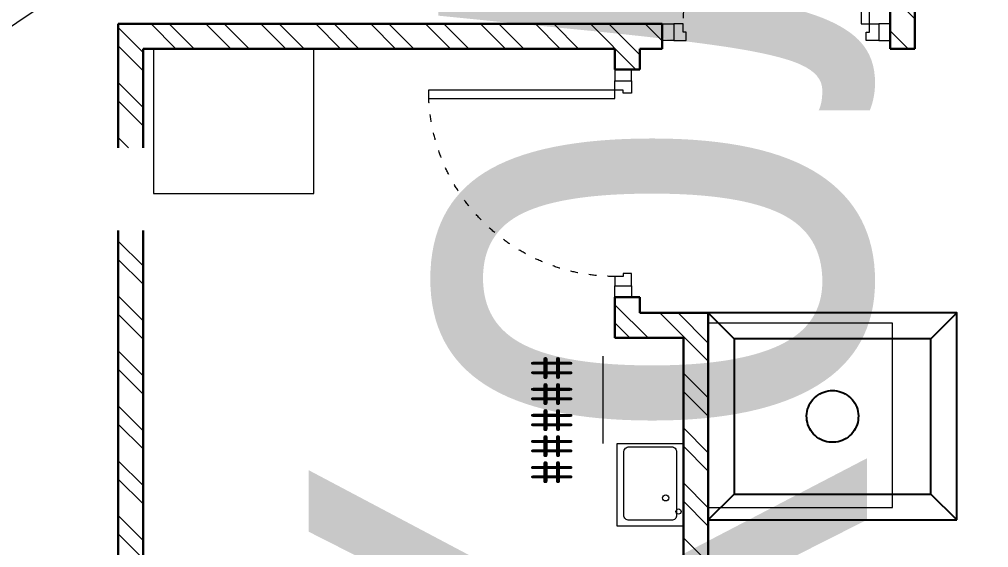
# Model space of a CAD drawing. Header units: millimetres. Extents: x -136099598 to 8891354, y 0 to 779331.
# Drawn here: x -136085096 to -136080416, y 205257 to 207808 of the extents above; entities that cross this region are included whole.
import ezdxf
from ezdxf import colors
from ezdxf.entities.mleader import LeaderData, LeaderLine
from ezdxf.enums import TextEntityAlignment as Align
from ezdxf.math import Vec2, Vec3

# ---------------------------------------------------------------- set-up
doc = ezdxf.new("R2018")
doc.units = ezdxf.units.MM
doc.header["$MEASUREMENT"] = 0
doc.linetypes.add('ACAD_ISO03W100', pattern=[30, 12, -18])
doc.layers.get('0').update_dxf_attribs({"color": 250, "lineweight": 9})
doc.layers.add('АР_Выноски_пожарная зона', color=7, linetype='Continuous', lineweight=5, true_color=0xdb0000)
for name, color, linetype, lineweight in [('АР_Двери', 5, 'Continuous', 18), ('АР_Маркер экспликации', 239, 'Continuous', 13), ('АР_Номер помещения', 1, 'Continuous', 25), ('АР_Отметки', 250, 'Continuous', 15), ('АР_Перегородки кирпич', 244, 'Continuous', 30), ('АР_Перегородки_кирпич_Штрих', 244, 'Continuous', 5), ('АР_Помещения_площадь', 19, 'Continuous', 9), ('Оборудование пищеблок', 250, 'Continuous', 5)]:
    doc.layers.add(name, color=color, linetype=linetype, lineweight=lineweight)
doc.layers.add('АР_Названия помещений', color=124, linetype='Continuous', lineweight=5, plot=False)
doc.layers.add('ТХ_ВК_оборуд.пищеблок', color=250, linetype='Continuous')
doc.layers.add('ТХ_оборуд.пищеблок', color=250, linetype='Continuous')
doc.styles.add('ISOCPEUR', font='isocpeur.ttf', dxfattribs={"width": 0.7})
doc.styles.get("Standard").update_dxf_attribs({"font": 'isocpeur.ttf'})
doc.styles.add('ГОСТ 2.304', font='isocpeur.ttf', dxfattribs={"width": 0.7})
pattern_1 = [(45, (-939456.72, 101324.74), (-132.58252, 132.58252), []), (45, (-939368.33, 101324.74), (-132.58252, 132.58252), [])]

# ---------------------------------------------------------------- blocks, each defined once
blk = doc.blocks.new('*U7')
for points in [[(-55, -80), (-55, 0), (-115, 0), (-115, -40), (-100, -40), (-100, -80), (-55, -80)], [(0, 0), (0, -80), (-55, -80), (-55, 0), (0, 0)], [(-1100, 0), (-1100, -80), (-1045, -80), (-1045, 0), (-1100, 0)], [(-1045, -80), (-1045, 0), (-985, 0), (-985, -40), (-1000, -40), (-1000, -80), (-1045, -80)]]:
    blk.add_lwpolyline(points)
blk.add_lwpolyline([(-100, -80), (-100, -980), (-140, -980), (-140, -80)], close=True)
at = {"linetype": 'ACAD_ISO03W100', "ltscale": 3}
blk.add_arc((-100, -80), 900, 180, 270, dxfattribs=at)
blk = doc.blocks.new('*U14')
for points in [[(0, 0), (0, -80), (55, -80), (55, 0), (0, 0)], [(55, -80), (55, 0), (115, 0), (115, -40), (100, -40), (100, -80), (55, -80)], [(1045, -80), (1045, 0), (985, 0), (985, -40), (1000, -40), (1000, -80), (1045, -80)], [(1100, 0), (1100, -80), (1045, -80), (1045, 0), (1100, 0)]]:
    blk.add_lwpolyline(points)
blk.add_lwpolyline([(100, -80), (100, -980), (140, -980), (140, -80)], close=True)
at = {"linetype": 'ACAD_ISO03W100', "ltscale": 3}
blk.add_arc((100, -80), 900, 270, 0, dxfattribs=at)
blk = doc.blocks.new('_DotSmall')
at = {"color": 0, "linetype": 'ByBlock', "const_width": 0.5}
blk.add_lwpolyline([(-0.0625, 0, 1), (0.0625, 0, 1)], format="xyb", close=True, dxfattribs=at)
blk = doc.blocks.new('*U176')
blk.add_lwpolyline([(125, 1075), (875, 1075), (875, 125), (125, 125)], close=True)
blk.add_lwpolyline([(625, 600), (624.5, 610.7), (623.2, 621.4), (620.9, 631.9), (617.7, 642.2), (613.6, 652.1), (608.7, 661.7), (603, 670.8), (596.5, 679.4), (589.3, 687.4), (581.5, 694.8), (573, 701.4), (564, 707.3), (554.6, 712.5), (544.7, 716.7), (534.5, 720.1), (524.1, 722.7), (513.4, 724.3), (502.7, 725), (491.9, 724.7), (481.2, 723.6), (470.7, 721.5), (460.4, 718.5), (450.3, 714.7), (440.6, 710), (431.4, 704.5), (422.7, 698.2), (414.5, 691.2), (407, 683.5), (400.2, 675.2), (394.1, 666.3), (388.7, 657), (384.3, 647.2), (380.6, 637.1), (377.9, 626.7), (376, 616.1), (375.1, 605.4), (375.1, 594.6), (376, 583.9), (377.9, 573.3), (380.6, 562.9), (384.3, 552.8), (388.7, 543), (394.1, 533.7), (400.2, 524.8), (407, 516.5), (414.5, 508.8), (422.7, 501.8), (431.4, 495.5), (440.6, 490), (450.3, 485.3), (460.4, 481.5), (470.7, 478.5), (481.2, 476.4), (491.9, 475.3), (502.7, 475), (513.4, 475.7), (524.1, 477.3), (534.5, 479.9), (544.7, 483.3), (554.6, 487.5), (564, 492.7), (573, 498.6), (581.5, 505.2), (589.3, 512.6), (596.5, 520.6), (603, 529.2), (608.7, 538.3), (613.6, 547.9), (617.7, 557.8), (620.9, 568.1), (623.2, 578.6), (624.5, 589.3), (625, 600)])
at = {"layer": 'Оборудование пищеблок', "color": 0, "linetype": 'ByBlock', "lineweight": -2}
for points in [[(0, 1200), (125, 1075)], [(875, 1075), (1000, 1200)], [(0, 0), (125, 125)], [(875, 125), (1000, 0)]]:
    blk.add_lwpolyline(points, dxfattribs=at)
blk.add_lwpolyline([(0, 1200), (1000, 1200), (1000, 0), (0, 0)], close=True, dxfattribs=at)
blk = doc.blocks.new('*U53')
at = {"layer": 'АР_Помещения_площадь', "color": 7}
blk.add_line((4208.1, -2499.3), (3785.8, -2499.3), dxfattribs=at)
at = {"color": 7, "style": 'ISOCPEUR', "width": 0.7, "flags": 1}
blk.add_attdef('КАТЕГОРИЯ', (-499.2, -2092.2), '', height=250, dxfattribs=at)
at = {"layer": 'АР_Номер помещения', "color": 7, "style": 'ISOCPEUR', "width": 0.7}
blk.add_attdef('НОМЕР_ПОМЕЩЕНИЯ', text='', height=300, dxfattribs=at).set_placement((1759.4, -1666.4), align=Align.MIDDLE_CENTER)
at = {"layer": 'АР_Помещения_площадь', "color": 7, "lineweight": 30, "width": 0.7, "flags": 104}
blk.add_attdef('ИМЯ_ПОМЕЩЕНИЯ', text='', height=100, dxfattribs=at).set_placement((157.6, 1217.1), align=Align.MIDDLE_CENTER)
at = {"layer": 'АР_Помещения_площадь', "color": 7, "style": 'ISOCPEUR', "width": 0.7}
blk.add_attdef('ПЛОЩАДЬ_ПОМЕЩЕНИЯ', text='', height=200, dxfattribs=at).set_placement((4213, -2252.8), align=Align.MIDDLE_RIGHT)
blk = doc.blocks.new('A$C13decc58')
at = {"layer": 'АР_Перегородки_кирпич_Штрих', "ltscale": 100}
h = blk.add_hatch(dxfattribs=at)
h.set_pattern_fill('ANSI32', color=256, scale=500)
h.set_pattern_definition([(45, (-939426.72, 101324.76), (-132.58252, 132.58252), []), (45, (-939338.33, 101324.76), (-132.58252, 132.58252), [])])
h.paths.add_polyline_path([(11580.4, 55128.3), (11580.4, 55008.3), (11580.4, 55008.3), (11580.4, 55128.3), (11580.4, 55008.3), (11580.4, 55128.3), (10279.2, 55128.3), (10160.4, 55128.3), (9720.4, 55128.3), (9720.4, 55008.3), (11580.4, 55008.3), (11580.4, 55128.3), (11580.4, 55128.3), (11580.4, 55008.3), (11580.4, 55008.3), (11580.4, 55128.3), (11580.4, 55128.3), (11580.4, 55008.3)])
h = blk.add_hatch(dxfattribs=at)
h.set_pattern_fill('ANSI32', color=256, scale=500)
h.set_pattern_definition(pattern_1)
h.paths.add_polyline_path([(12578.9, 55128.3), (11980.4, 55128.3), (11980.4, 55008.3), (11980.4, 55008.3), (11980.4, 55128.3), (11980.4, 55008.3), (11980.4, 55128.3), (11980.4, 55128.3), (11980.4, 55008.3), (12458.9, 55008.3), (12458.9, 52729.9), (12358.9, 52729.9), (12358.9, 52609.9), (12458.9, 52609.9), (12458.9, 52501.4), (12578.9, 52501.4)])
h = blk.add_hatch(dxfattribs=at)
h.set_pattern_fill('ANSI32', color=256, scale=500)
h.set_pattern_definition(pattern_1)
h.paths.add_polyline_path([(11183.1, 52609.9), (11258.9, 52609.9), (11258.9, 52729.9), (11063.1, 52729.9), (11063.1, 52399.6), (6030.4, 52399.5), (6030.4, 52279.5), (11183.1, 52279.6)])
h = blk.add_hatch(dxfattribs=at)
h.set_pattern_fill('ANSI32', color=256, scale=500)
h.set_pattern_definition(pattern_1)
h.paths.add_polyline_path([(17112, 51281.4), (17774.2, 51281.4), (17774.2, 51401.4), (12458.9, 51401.4), (12458.9, 51281.4), (13637.5, 51281.4), (13637.5, 50508.3), (13757.5, 50508.3), (13757.5, 51281.4), (16992, 51281.4), (16992, 47869.2), (13757.5, 47870.7), (13757.5, 47892.8), (13637.5, 47892.8), (13637.5, 47442.3), (13757.5, 47442.3), (13757.5, 47750.7), (17112, 47749.1)])
at = {"layer": 'АР_Перегородки кирпич', "linetype": 'Continuous', "ltscale": 100}
for p, q in [((6030.4, 52399.5), (11063.1, 52399.6)), ((6030.4, 52279.5), (11183.1, 52279.6))]:
    blk.add_line(p, q, dxfattribs=at)
for points in [[(9720.4, 55128.3), (10160.4, 55128.3)], [(10096.8, 55128.3), (11580.4, 55128.3)], [(11980.4, 55128.3), (12578.9, 55128.3)], [(12578.9, 55128.3), (12578.9, 52501.4)], [(11580.4, 55008.3), (9720.4, 55008.3)], [(12458.9, 55008.3), (11980.4, 55008.3)], [(12458.9, 52729.9), (12458.9, 55008.3)], [(11063.1, 52399.6), (11063.1, 52729.9)], [(11063.1, 52729.9), (11258.9, 52729.9)], [(11258.9, 52729.9), (11258.9, 52609.9)], [(12358.9, 52609.9), (12358.9, 52729.9)], [(12358.9, 52729.9), (12458.9, 52729.9)], [(11183.1, 52609.9), (11183.1, 52279.6)], [(11258.9, 52609.9), (11183.1, 52609.9)], [(12458.9, 52609.9), (12358.9, 52609.9)], [(12458.9, 52501.4), (12458.9, 52609.9)], [(12578.9, 52501.4), (12458.9, 52501.4)], [(12458.9, 51281.4), (12458.9, 51401.4)], [(12458.9, 51401.4), (17774.2, 51401.4)], [(13637.5, 51281.4), (12458.9, 51281.4)]]:
    blk.add_lwpolyline(points, dxfattribs=at)
at = {"layer": 'ТХ_ВК_оборуд.пищеблок', "lineweight": 0}
blk.add_lwpolyline([(10552.3, 52399.6), (10152.3, 52399.6), (10152.3, 52719.6), (10552.3, 52719.6)], close=True, dxfattribs=at)
blk.add_lwpolyline([(10552.3, 52399.6), (10152.3, 52399.6), (10152.3, 52719.6), (10552.3, 52719.6)], close=True, dxfattribs=at)
blk.add_lwpolyline([(10511.3, 52432.1), (10206.3, 52432.1, -0.414214), (10181.3, 52457.1), (10181.3, 52662.1, -0.414214), (10206.3, 52687.1), (10511.3, 52687.1, -0.414214), (10536.3, 52662.1), (10536.3, 52457.1, -0.414214)], format="xyb", close=True, dxfattribs=at)
blk.add_lwpolyline([(10511.3, 52432.1), (10206.3, 52432.1, -0.414214), (10181.3, 52457.1), (10181.3, 52662.1, -0.414214), (10206.3, 52687.1), (10511.3, 52687.1, -0.414214), (10536.3, 52662.1), (10536.3, 52457.1, -0.414214)], format="xyb", close=True, dxfattribs=at)
for centre, radius in [((10289.6, 52484.9), 14.9), ((10289.6, 52484.9), 14.9), ((10223.7, 52423.1), 12.5), ((10223.7, 52423.1), 12.5)]:
    blk.add_circle(centre, radius, dxfattribs=at)
at = {"layer": 'ТХ_оборуд.пищеблок', "lineweight": 0}
for points in [[(11758.9, 54958.3), (11758.9, 54183.3), (12458.9, 54183.3), (12458.9, 54958.3)], [(10243.8, 51390.2), (11133.2, 51390.2), (11133.2, 52279.6), (10243.8, 52279.6)]]:
    blk.add_lwpolyline(points, close=True, dxfattribs=at)
at = {"layer": 'АР_Двери', "xscale": -1, "rotation": 180}
blk.add_blockref('*U7', (12358.9, 52649.9), dxfattribs=at)
at = {"layer": 'АР_Двери', "rotation": 90.00000000000001}
blk.add_blockref('*U14', (12498.9, 51401.4), dxfattribs=at)
at = {"layer": 'АР_Маркер экспликации', "color": 7}
ref = blk.add_blockref('*U53', (6766.7, 55287.4), dxfattribs=at)
lines = blk.add_mtext('\\W0.8000;Холодный цех', dxfattribs={"layer": 'АР_Названия помещений', "insert": (8617.8, 54209.1), "char_height": 2696.651, "width": 926.94, "attachment_point": 1})
ref.add_attrib('ИМЯ_ПОМЕЩЕНИЯ', '', (8617.8, 54209.1), dxfattribs={"flags": 104}).embed_mtext(lines)
ref.add_attrib('ПЛОЩАДЬ_ПОМЕЩЕНИЯ', '#####', dxfattribs={"layer": 'АР_Помещения_площадь', "color": 7, "height": 200, "style": 'ISOCPEUR', "width": 0.7}).set_placement((10979.7, 53034.6), align=Align.MIDDLE_RIGHT)
at = {"layer": 'ТХ_оборуд.пищеблок', "xscale": -1, "rotation": 180}
blk.add_blockref('*U176', (10183.1, 52279.6), dxfattribs=at)
at = {"layer": 'АР_Выноски_пожарная зона'}
ml = blk.add_multileader_mtext('Standard', dxfattribs=at)
ml.set_content('Над раздаточной зоной подвесной экран: зашить гипсовыми огнестойкими листами типа Кнауф Файерборд\\Pгруппы горючести НГ в 2 слоя с обеих сторон (или аналог) по метал. каркасу до перекрытия отметка низа зашивки на высоте 2 м от ур. ч. п.', color=256, style='ГОСТ 2.304')
ml.set_leader_properties()
ml.build(insert=Vec2(0, 0))
ml.multileader.update_dxf_attribs({"text_left_attachment_type": 6, "text_right_attachment_type": 6, "dogleg_length": 100, "arrow_head_size": 250})
ctx = ml.context
ctx.base_point, ctx.char_height, ctx.arrow_head_size, ctx.landing_gap_size, ctx.plane_origin = Vec3(1260.1, 60747.8), 300, 250, 25, Vec3(3568, 60315.9)
ctx.left_attachment, ctx.right_attachment = 6, 6
notes = []
notes.append((ctx, [(1, (1, 1, 0), (9117.1, 60747.8), (-1, 0), 100, [(0, [(13782.3, 53844.5)], 256, [])])]))
ctx.mtext.insert, ctx.mtext.width, ctx.mtext.flow_direction = Vec3(1285.1, 61137.8), 7919.954, 5
at = {"layer": 'АР_Отметки'}
ml = blk.add_multileader_mtext('Standard', dxfattribs=at)
ml.set_content('-0,010', color=256, style='ISOCPEUR')
ml.set_leader_properties(color=256, linetype='Continuous', lineweight=-1)
ml.set_arrow_properties(name='DOTSMALL')
ml.build(insert=Vec2(0, 0))
ml.multileader.update_dxf_attribs({"has_text_frame": 1, "text_left_attachment_type": 4, "text_right_attachment_type": 4, "dogleg_length": 100, "arrow_head_size": 180})
ctx = ml.context
ctx.base_point, ctx.char_height, ctx.arrow_head_size, ctx.landing_gap_size, ctx.plane_origin = Vec3(37116.1, 68979.6, 0), 250, 180, 50, Vec3(37034.7, 67778.7, 0)
ctx.left_attachment, ctx.right_attachment = 4, 4
notes.append((ctx, [(0, (0, 0, 0), (0, 0), (1, 0), 1, [])]))
ctx.mtext.insert, ctx.mtext.width, ctx.mtext.line_spacing_style, ctx.mtext.flow_direction = Vec3(37166.1, 69379.6, 0), 852.697, 2, 5
ml = blk.add_multileader_mtext('Standard', dxfattribs=at)
ml.set_content('0,000', color=256, style='ISOCPEUR')
ml.set_leader_properties(color=256, linetype='Continuous', lineweight=-1)
ml.set_arrow_properties(name='DOTSMALL')
ml.build(insert=Vec2(0, 0))
ml.multileader.update_dxf_attribs({"has_text_frame": 1, "text_left_attachment_type": 4, "text_right_attachment_type": 4, "dogleg_length": 100, "arrow_head_size": 180})
ctx = ml.context
ctx.base_point, ctx.char_height, ctx.arrow_head_size, ctx.landing_gap_size, ctx.plane_origin = Vec3(36698.1, 66870.9, 0), 250, 180, 50, Vec3(36616.7, 65670, 0)
ctx.left_attachment, ctx.right_attachment = 4, 4
notes.append((ctx, [(0, (0, 0, 0), (0, 0), (1, 0), 1, [])]))
ctx.mtext.insert, ctx.mtext.width, ctx.mtext.line_spacing_style, ctx.mtext.flow_direction = Vec3(36748.1, 67270.9, 0), 852.697, 2, 5
ml = blk.add_multileader_mtext('Standard', dxfattribs=at)
ml.set_content('+1,975', color=256, style='ISOCPEUR')
ml.set_leader_properties(color=256, linetype='Continuous', lineweight=-1)
ml.set_arrow_properties(name='DOTSMALL')
ml.build(insert=Vec2(0, 0))
ml.multileader.update_dxf_attribs({"has_text_frame": 1, "text_left_attachment_type": 4, "text_right_attachment_type": 4, "dogleg_length": 100, "arrow_head_size": 180})
ctx = ml.context
ctx.base_point, ctx.char_height, ctx.arrow_head_size, ctx.landing_gap_size, ctx.plane_origin = Vec3(41925.2, 65726.8, 0), 250, 180, 50, Vec3(41843.8, 64525.9, 0)
ctx.left_attachment, ctx.right_attachment = 4, 4
notes.append((ctx, [(0, (0, 0, 0), (0, 0), (1, 0), 1, [])]))
ctx.mtext.insert, ctx.mtext.width, ctx.mtext.line_spacing_style, ctx.mtext.flow_direction = Vec3(41975.2, 66126.8, 0), 852.697, 2, 5
ml = blk.add_multileader_mtext('Standard', dxfattribs=at)
ml.set_content('-0,010', color=256, style='ISOCPEUR')
ml.set_leader_properties(color=256, linetype='Continuous', lineweight=-1)
ml.set_arrow_properties(name='DOTSMALL')
ml.build(insert=Vec2(0, 0))
ml.multileader.update_dxf_attribs({"has_text_frame": 1, "text_left_attachment_type": 4, "text_right_attachment_type": 4, "dogleg_length": 100, "arrow_head_size": 180})
ctx = ml.context
ctx.base_point, ctx.char_height, ctx.arrow_head_size, ctx.landing_gap_size, ctx.plane_origin = Vec3(28121.7, 65416.3, 0), 250, 180, 50, Vec3(28040.3, 64215.4, 0)
ctx.left_attachment, ctx.right_attachment = 4, 4
notes.append((ctx, [(0, (0, 0, 0), (0, 0), (1, 0), 1, [])]))
ctx.mtext.insert, ctx.mtext.width, ctx.mtext.line_spacing_style, ctx.mtext.flow_direction = Vec3(28171.7, 65816.3, 0), 852.697, 2, 5
ml = blk.add_multileader_mtext('Standard', dxfattribs=at)
ml.set_content('0,000', color=256, style='ISOCPEUR')
ml.set_leader_properties(color=256, linetype='Continuous', lineweight=-1)
ml.set_arrow_properties(name='DOTSMALL')
ml.build(insert=Vec2(0, 0))
ml.multileader.update_dxf_attribs({"has_text_frame": 1, "text_left_attachment_type": 4, "text_right_attachment_type": 4, "dogleg_length": 100, "arrow_head_size": 180})
ctx = ml.context
ctx.base_point, ctx.char_height, ctx.arrow_head_size, ctx.landing_gap_size, ctx.plane_origin = Vec3(25651.6, 65250.8, 0), 250, 180, 50, Vec3(25570.2, 64049.9, 0)
ctx.left_attachment, ctx.right_attachment = 4, 4
notes.append((ctx, [(0, (0, 0, 0), (0, 0), (1, 0), 1, [])]))
ctx.mtext.insert, ctx.mtext.width, ctx.mtext.line_spacing_style, ctx.mtext.flow_direction = Vec3(25701.6, 65650.8, 0), 852.697, 2, 5
ml = blk.add_multileader_mtext('Standard', dxfattribs=at)
ml.set_content('+1,975', color=256, style='ISOCPEUR')
ml.set_leader_properties(color=256, linetype='Continuous', lineweight=-1)
ml.set_arrow_properties(name='DOTSMALL')
ml.build(insert=Vec2(0, 0))
ml.multileader.update_dxf_attribs({"has_text_frame": 1, "text_left_attachment_type": 4, "text_right_attachment_type": 4, "dogleg_length": 100, "arrow_head_size": 180})
ctx = ml.context
ctx.base_point, ctx.char_height, ctx.arrow_head_size, ctx.landing_gap_size, ctx.plane_origin = Vec3(67184.2, 63069.3, 0), 250, 180, 50, Vec3(67102.8, 61868.4, 0)
ctx.left_attachment, ctx.right_attachment = 4, 4
notes.append((ctx, [(0, (0, 0, 0), (0, 0), (1, 0), 1, [])]))
ctx.mtext.insert, ctx.mtext.width, ctx.mtext.line_spacing_style, ctx.mtext.flow_direction = Vec3(67234.2, 63469.3, 0), 852.697, 2, 5
ml = blk.add_multileader_mtext('Standard', dxfattribs=at)
ml.set_content('0,000', color=256, style='ISOCPEUR')
ml.set_leader_properties(color=256, linetype='Continuous', lineweight=-1)
ml.set_arrow_properties(name='DOTSMALL')
ml.build(insert=Vec2(0, 0))
ml.multileader.update_dxf_attribs({"has_text_frame": 1, "text_left_attachment_type": 4, "text_right_attachment_type": 4, "dogleg_length": 100, "arrow_head_size": 180})
ctx = ml.context
ctx.base_point, ctx.char_height, ctx.arrow_head_size, ctx.landing_gap_size, ctx.plane_origin = Vec3(67976.9, 56051.7, 0), 250, 180, 50, Vec3(67895.5, 54850.8, 0)
ctx.left_attachment, ctx.right_attachment = 4, 4
notes.append((ctx, [(0, (0, 0, 0), (0, 0), (1, 0), 1, [])]))
ctx.mtext.insert, ctx.mtext.width, ctx.mtext.line_spacing_style, ctx.mtext.flow_direction = Vec3(68026.9, 56451.7, 0), 852.697, 2, 5
for ctx, leaders in notes:
    for number, flags, end, landing, length, lines in leaders:
        leader = LeaderData()
        leader.index, (leader.has_last_leader_line, leader.has_dogleg_vector, leader.attachment_direction) = number, flags
        leader.last_leader_point, leader.dogleg_vector, leader.dogleg_length = Vec3(end), Vec3(landing), length
        for number, points, colour, breaks in lines:
            line = LeaderLine()
            line.index, line.vertices, line.color, line.breaks = number, Vec3.list(points), colors.encode_raw_color(colour), breaks
            leader.lines.append(line)
        ctx.leaders.append(leader)

msp = doc.modelspace()

# ---------------------------------------------------------------- block references
at = {"ltscale": 150, "rotation": 89.99999999999999}
msp.add_blockref('A$C13decc58', (-136029490, 195207.4), dxfattribs=at)

doc.saveas('drawing.dxf')
